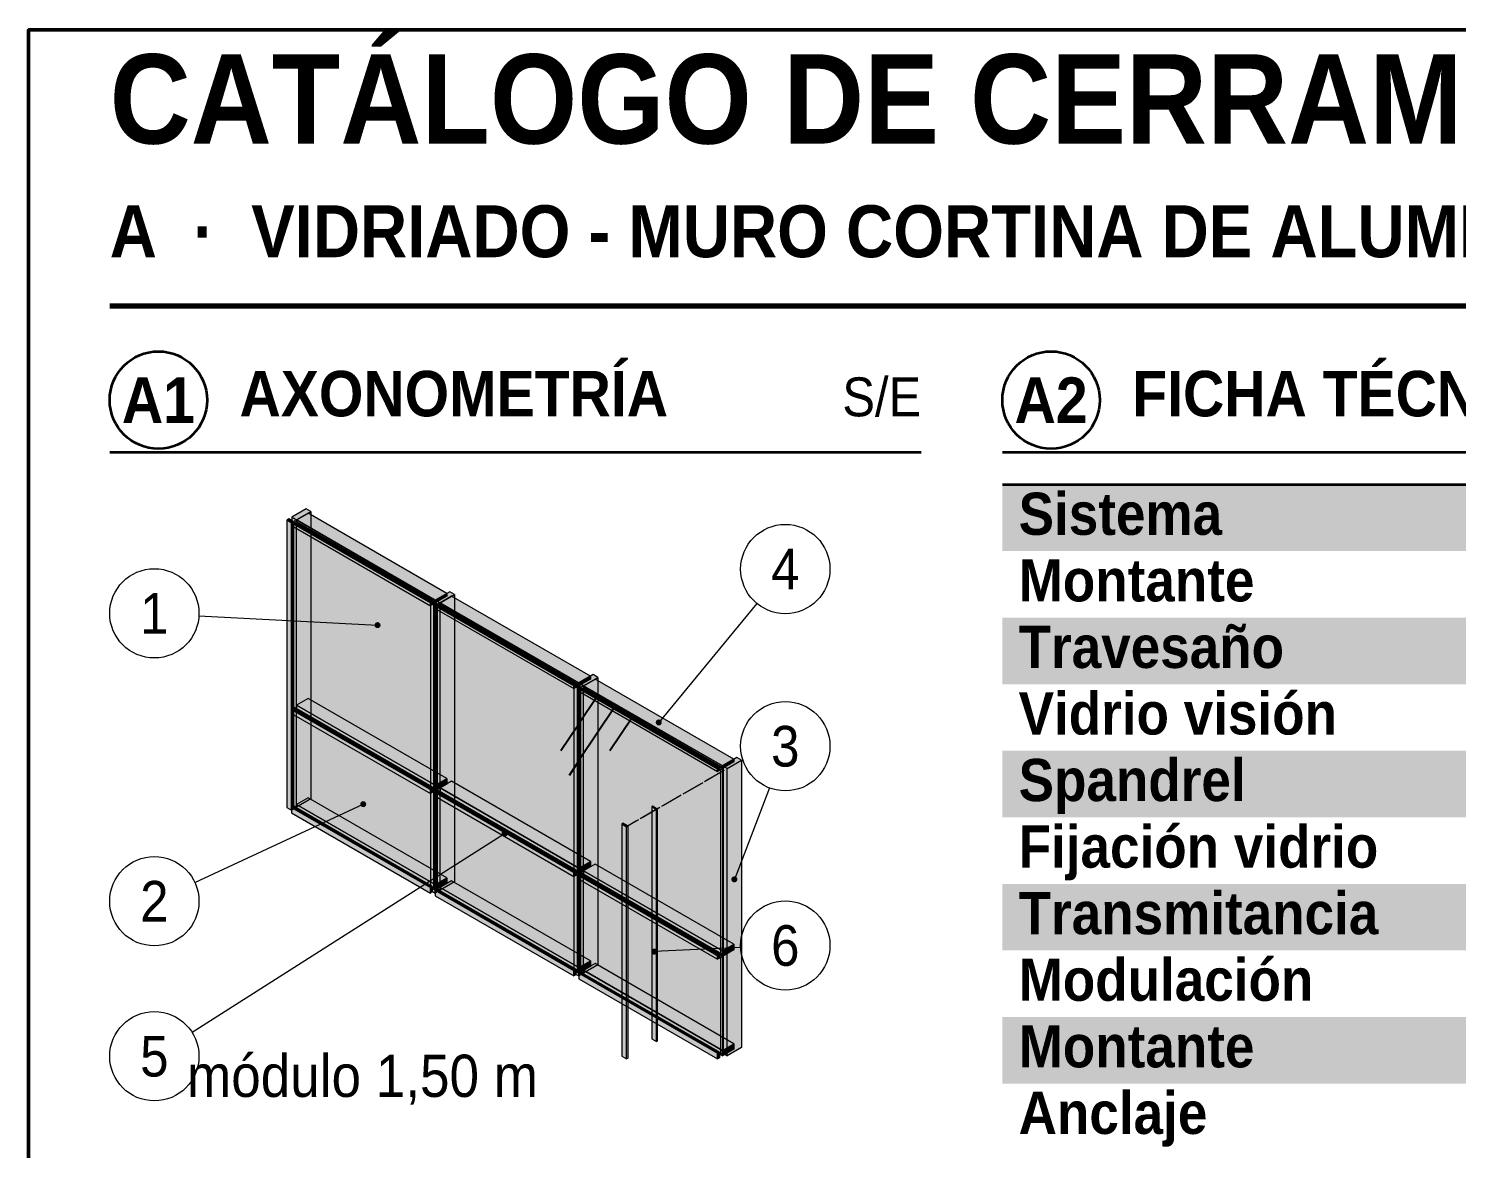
# Model space of a CAD drawing. Header units: millimetres. Extents: x 10 to 200, y 10 to 287.
# Drawn here: x 10 to 98, y 218.1 to 287.1 of the extents above; entities that cross this region are included whole.
import ezdxf
from ezdxf.enums import TextEntityAlignment as Align

# ---------------------------------------------------------------- set-up
doc = ezdxf.new("R2010")
doc.units = ezdxf.units.MM
doc.linetypes.add('DASHED', pattern=[1.524, 1.27, -0.254])
for name, color, linetype in [('0-MARCO', 7, 'Continuous'), ('1-ALUMINIO', 7, 'Continuous'), ('1-OCULTAR', 7, 'Continuous'), ('1-VIDRIO', 7, 'Continuous'), ('1-VISTA', 8, 'Continuous'), ('3-REFERENCIAS', 7, 'Continuous'), ('3-TABLAS', 7, 'Continuous'), ('3-TEXTOS', 7, 'Continuous'), ('3-TITULOS', 7, 'Continuous')]:
    doc.layers.add(name, color=color, linetype=linetype)
doc.styles.add('ARIAL', font='arial.ttf')
doc.styles.add('ARIAL-NEGRITA', font='arialbd.ttf')
pattern_1 = [(236.31, (23.1036, 47.029), (-25.19683, -50.3936), [9.0848, -81.7635]), (236.31, (23.6075, 45.517), (-25.19683, -50.3936), [5.451, -85.3974]), (236.31, (20.584, 45.517), (-25.19683, -50.3936), [5.451, -85.3974])]

msp = doc.modelspace()

# ---------------------------------------------------------------- hatches: boundary and pattern name
at = {"layer": '1-OCULTAR', "true_color": 0xcdd0d4}
h = msp.add_hatch(color=254, dxfattribs=at)
h.dxf.hatch_style = 1
h.paths.add_polyline_path([(26.22, 256.989), (26.515, 256.819), (27.399, 257.33), (27.104, 257.5)])
h = msp.add_hatch(color=254, dxfattribs=at)
h.dxf.hatch_style = 1
h.paths.add_polyline_path([(26.22, 239.291), (26.515, 239.121), (26.515, 256.819), (26.22, 256.989)])
h = msp.add_hatch(color=254, dxfattribs=at)
h.dxf.hatch_style = 1
h.paths.add_polyline_path([(26.515, 239.121), (26.515, 256.819), (27.399, 257.33), (27.399, 239.632)])
h = msp.add_hatch(color=254, dxfattribs=at)
h.dxf.hatch_style = 1
h.paths.add_polyline_path([(26.515, 256.819), (35.062, 251.884), (35.77, 252.293), (27.222, 257.228)])
at = {"layer": '1-OCULTAR', "true_color": 0xecedef}
h = msp.add_hatch(color=7, dxfattribs=at)
h.dxf.hatch_style = 1
h.paths.add_polyline_path([(25.915, 256.813), (26.209, 256.643), (26.327, 256.711), (26.033, 256.881)])
h = msp.add_hatch(color=7, dxfattribs=at)
h.dxf.hatch_style = 1
h.paths.add_polyline_path([(25.915, 239.115), (26.209, 238.945), (26.209, 256.643), (25.915, 256.813)])
h = msp.add_hatch(color=7, dxfattribs=at)
h.dxf.hatch_style = 1
h.paths.add_polyline_path([(26.209, 256.643), (34.757, 251.708), (34.875, 251.776), (26.327, 256.711)])
h = msp.add_hatch(color=7, dxfattribs=at)
h.dxf.hatch_style = 1
h.paths.add_polyline_path([(26.209, 238.945), (26.209, 256.643), (26.327, 256.711), (26.327, 239.013)])
h = msp.add_hatch(color=7, dxfattribs=at)
h.dxf.hatch_style = 1
h.paths.add_polyline_path([(26.209, 256.473), (34.757, 251.538), (34.757, 251.708), (26.209, 256.643)])
at = {"layer": '1-OCULTAR', "true_color": 0xdeeaf0}
h = msp.add_hatch(color=254, dxfattribs=at)
h.dxf.hatch_style = 1
h.paths.add_polyline_path([(26.268, 256.684), (34.969, 251.66), (35.115, 251.745), (26.414, 256.768)])
h = msp.add_hatch(color=254, dxfattribs=at)
h.dxf.hatch_style = 1
h.paths.add_polyline_path([(26.268, 245.276), (34.969, 240.252), (34.969, 251.66), (26.268, 256.684)])
at = {"layer": '1-OCULTAR', "true_color": 0xcdd0d4}
h = msp.add_hatch(color=254, dxfattribs=at)
h.dxf.hatch_style = 1
h.paths.add_polyline_path([(26.515, 256.649), (35.062, 251.714), (35.062, 251.884), (26.515, 256.819)])
at = {"layer": '1-OCULTAR', "true_color": 0xecedef}
h = msp.add_hatch(color=7, dxfattribs=at)
h.dxf.hatch_style = 1
h.paths.add_polyline_path([(34.757, 251.538), (34.757, 251.708), (34.875, 251.776), (34.875, 251.606)])
h = msp.add_hatch(color=7, dxfattribs=at)
h.dxf.hatch_style = 1
h.paths.add_polyline_path([(34.757, 251.708), (35.052, 251.538), (35.17, 251.606), (34.875, 251.776)])
h = msp.add_hatch(color=7, dxfattribs=at)
h.dxf.hatch_style = 1
h.paths.add_polyline_path([(34.757, 234.01), (35.052, 233.84), (35.052, 251.538), (34.757, 251.708)])
at = {"layer": '1-OCULTAR', "true_color": 0xdeeaf0}
h = msp.add_hatch(color=254, dxfattribs=at)
h.dxf.hatch_style = 1
h.paths.add_polyline_path([(34.969, 240.252), (34.969, 251.66), (35.115, 251.745), (35.115, 240.336)])
at = {"layer": '1-OCULTAR', "true_color": 0xecedef}
h = msp.add_hatch(color=7, dxfattribs=at)
h.dxf.hatch_style = 1
h.paths.add_polyline_path([(35.052, 251.538), (43.6, 246.603), (43.718, 246.671), (35.17, 251.606)])
h = msp.add_hatch(color=7, dxfattribs=at)
h.dxf.hatch_style = 1
h.paths.add_polyline_path([(35.052, 233.84), (35.052, 251.538), (35.17, 251.606), (35.17, 233.908)])
at = {"layer": '1-OCULTAR', "true_color": 0xcdd0d4}
h = msp.add_hatch(color=254, dxfattribs=at)
h.dxf.hatch_style = 1
h.paths.add_polyline_path([(35.062, 251.884), (35.357, 251.714), (36.241, 252.225), (35.946, 252.395)])
h = msp.add_hatch(color=254, dxfattribs=at)
h.dxf.hatch_style = 1
h.paths.add_polyline_path([(35.062, 251.714), (35.062, 251.884), (35.77, 252.293), (35.77, 252.123)])
h = msp.add_hatch(color=254, dxfattribs=at)
h.dxf.hatch_style = 1
h.paths.add_polyline_path([(35.062, 234.186), (35.357, 234.016), (35.357, 251.714), (35.062, 251.884)])
at = {"layer": '1-OCULTAR', "true_color": 0xdeeaf0}
h = msp.add_hatch(color=254, dxfattribs=at)
h.dxf.hatch_style = 1
h.paths.add_polyline_path([(35.111, 251.579), (43.812, 246.555), (43.958, 246.64), (35.257, 251.663)])
at = {"layer": '1-OCULTAR', "true_color": 0xcdd0d4}
h = msp.add_hatch(color=254, dxfattribs=at)
h.dxf.hatch_style = 1
h.paths.add_polyline_path([(35.357, 234.016), (35.357, 251.714), (36.241, 252.225), (36.241, 234.527)])
h = msp.add_hatch(color=254, dxfattribs=at)
h.dxf.hatch_style = 1
h.paths.add_polyline_path([(35.357, 251.714), (43.905, 246.779), (44.612, 247.187), (36.064, 252.123)])
h = msp.add_hatch(color=254, dxfattribs=at)
h.dxf.hatch_style = 1
h.paths.add_polyline_path([(35.357, 251.544), (43.905, 246.609), (43.905, 246.779), (35.357, 251.714)])
at = {"layer": '1-OCULTAR', "true_color": 0xecedef}
h = msp.add_hatch(color=7, dxfattribs=at)
h.dxf.hatch_style = 1
h.paths.add_polyline_path([(35.052, 251.368), (43.6, 246.433), (43.6, 246.603), (35.052, 251.538)])
at = {"layer": '1-OCULTAR', "true_color": 0xdeeaf0}
h = msp.add_hatch(color=254, dxfattribs=at)
h.dxf.hatch_style = 1
h.paths.add_polyline_path([(35.111, 240.17), (43.812, 235.147), (43.812, 246.555), (35.111, 251.579)])
at = {"layer": '1-OCULTAR', "true_color": 0xcdd0d4}
h = msp.add_hatch(color=254, dxfattribs=at)
h.dxf.hatch_style = 1
h.paths.add_polyline_path([(43.905, 246.779), (44.199, 246.609), (45.084, 247.119), (44.789, 247.29)])
at = {"layer": '1-OCULTAR', "true_color": 0xecedef}
h = msp.add_hatch(color=7, dxfattribs=at)
h.dxf.hatch_style = 1
h.paths.add_polyline_path([(43.6, 246.433), (43.6, 246.603), (43.718, 246.671), (43.718, 246.501)])
h = msp.add_hatch(color=7, dxfattribs=at)
h.dxf.hatch_style = 1
h.paths.add_polyline_path([(43.6, 246.603), (43.894, 246.433), (44.012, 246.501), (43.718, 246.671)])
h = msp.add_hatch(color=7, dxfattribs=at)
h.dxf.hatch_style = 1
h.paths.add_polyline_path([(43.6, 228.905), (43.894, 228.735), (43.894, 246.433), (43.6, 246.603)])
at = {"layer": '1-OCULTAR', "true_color": 0xdeeaf0}
h = msp.add_hatch(color=254, dxfattribs=at)
h.dxf.hatch_style = 1
h.paths.add_polyline_path([(43.812, 235.147), (43.812, 246.555), (43.958, 246.64), (43.958, 235.231)])
at = {"layer": '1-OCULTAR', "true_color": 0xecedef}
h = msp.add_hatch(color=7, dxfattribs=at)
h.dxf.hatch_style = 1
h.paths.add_polyline_path([(43.894, 246.433), (52.442, 241.498), (52.56, 241.566), (44.012, 246.501)])
h = msp.add_hatch(color=7, dxfattribs=at)
h.dxf.hatch_style = 1
h.paths.add_polyline_path([(43.894, 228.735), (43.894, 246.433), (44.012, 246.501), (44.012, 228.803)])
h = msp.add_hatch(color=7, dxfattribs=at)
h.dxf.hatch_style = 1
h.paths.add_polyline_path([(43.894, 246.263), (52.442, 241.327), (52.442, 241.498), (43.894, 246.433)])
at = {"layer": '1-OCULTAR', "true_color": 0xcdd0d4}
h = msp.add_hatch(color=254, dxfattribs=at)
h.dxf.hatch_style = 1
h.paths.add_polyline_path([(43.905, 246.609), (43.905, 246.779), (44.612, 247.187), (44.612, 247.017)])
h = msp.add_hatch(color=254, dxfattribs=at)
h.dxf.hatch_style = 1
h.paths.add_polyline_path([(43.905, 229.081), (44.199, 228.911), (44.199, 246.609), (43.905, 246.779)])
at = {"layer": '1-OCULTAR', "true_color": 0xdeeaf0}
h = msp.add_hatch(color=254, dxfattribs=at)
h.dxf.hatch_style = 1
h.paths.add_polyline_path([(43.953, 246.474), (52.654, 241.45), (52.8, 241.534), (44.099, 246.558)])
h = msp.add_hatch(color=254, dxfattribs=at)
h.dxf.hatch_style = 1
h.paths.add_polyline_path([(43.953, 235.065), (52.654, 230.042), (52.654, 241.45), (43.953, 246.474)])
at = {"layer": '1-OCULTAR', "true_color": 0xcdd0d4}
h = msp.add_hatch(color=254, dxfattribs=at)
h.dxf.hatch_style = 1
h.paths.add_polyline_path([(44.199, 228.911), (44.199, 246.609), (45.084, 247.119), (45.084, 229.421)])
h = msp.add_hatch(color=254, dxfattribs=at)
h.dxf.hatch_style = 1
h.paths.add_polyline_path([(44.199, 246.609), (52.747, 241.674), (53.455, 242.082), (44.907, 247.017)])
h = msp.add_hatch(color=254, dxfattribs=at)
h.dxf.hatch_style = 1
h.paths.add_polyline_path([(44.199, 246.439), (52.747, 241.504), (52.747, 241.674), (44.199, 246.609)])
h = msp.add_hatch(color=254, dxfattribs=at)
h.dxf.hatch_style = 1
h.paths.add_polyline_path([(26.515, 245.418), (35.062, 240.483), (35.77, 240.891), (27.222, 245.826)])
at = {"layer": '1-OCULTAR', "true_color": 0xecedef}
h = msp.add_hatch(color=7, dxfattribs=at)
h.dxf.hatch_style = 1
h.paths.add_polyline_path([(26.209, 245.241), (34.757, 240.306), (34.875, 240.375), (26.327, 245.31)])
h = msp.add_hatch(color=7, dxfattribs=at)
h.dxf.hatch_style = 1
h.paths.add_polyline_path([(26.209, 244.901), (34.757, 239.966), (34.757, 240.306), (26.209, 245.241)])
at = {"layer": '1-OCULTAR', "true_color": 0x969696}
h = msp.add_hatch(color=252, dxfattribs=at)
h.dxf.hatch_style = 1
h.paths.add_polyline_path([(26.268, 245.112), (34.969, 240.089), (35.115, 240.173), (26.414, 245.196)])
h = msp.add_hatch(color=252, dxfattribs=at)
h.dxf.hatch_style = 1
h.paths.add_polyline_path([(26.268, 239.149), (34.969, 234.126), (34.969, 240.089), (26.268, 245.112)])
at = {"layer": '1-OCULTAR', "true_color": 0xcdd0d4}
h = msp.add_hatch(color=254, dxfattribs=at)
h.dxf.hatch_style = 1
h.paths.add_polyline_path([(26.515, 245.077), (35.062, 240.142), (35.062, 240.483), (26.515, 245.418)])
h = msp.add_hatch(color=254, dxfattribs=at)
h.dxf.hatch_style = 1
h.paths.add_polyline_path([(52.747, 241.674), (53.042, 241.504), (53.926, 242.014), (53.631, 242.184)])
h = msp.add_hatch(color=254, dxfattribs=at)
h.dxf.hatch_style = 1
h.paths.add_polyline_path([(52.747, 241.504), (52.747, 241.674), (53.455, 242.082), (53.455, 241.912)])
h = msp.add_hatch(color=254, dxfattribs=at)
h.dxf.hatch_style = 1
h.paths.add_polyline_path([(53.042, 223.806), (53.042, 241.504), (53.926, 242.014), (53.926, 224.316)])
at = {"layer": '1-OCULTAR', "true_color": 0xecedef}
h = msp.add_hatch(color=7, dxfattribs=at)
h.dxf.hatch_style = 1
h.paths.add_polyline_path([(52.442, 241.327), (52.442, 241.498), (52.56, 241.566), (52.56, 241.396)])
at = {"layer": '1-OCULTAR', "true_color": 0xdeeaf0}
h = msp.add_hatch(color=254, dxfattribs=at)
h.dxf.hatch_style = 1
h.paths.add_polyline_path([(52.654, 230.042), (52.654, 241.45), (52.8, 241.534), (52.8, 230.126)])
at = {"layer": '1-OCULTAR', "true_color": 0xcdd0d4}
h = msp.add_hatch(color=254, dxfattribs=at)
h.dxf.hatch_style = 1
h.paths.add_polyline_path([(52.747, 223.976), (53.042, 223.806), (53.042, 241.504), (52.747, 241.674)])
at = {"layer": '1-OCULTAR', "true_color": 0xecedef}
h = msp.add_hatch(color=7, dxfattribs=at)
h.dxf.hatch_style = 1
h.paths.add_polyline_path([(34.757, 239.966), (34.757, 240.306), (34.875, 240.375), (34.875, 240.034)])
at = {"layer": '1-OCULTAR', "true_color": 0x969696}
h = msp.add_hatch(color=252, dxfattribs=at)
h.dxf.hatch_style = 1
h.paths.add_polyline_path([(34.969, 234.126), (34.969, 240.089), (35.115, 240.173), (35.115, 234.21)])
at = {"layer": '1-OCULTAR', "true_color": 0xecedef}
h = msp.add_hatch(color=7, dxfattribs=at)
h.dxf.hatch_style = 1
h.paths.add_polyline_path([(35.052, 240.136), (43.6, 235.201), (43.718, 235.269), (35.17, 240.204)])
at = {"layer": '1-OCULTAR', "true_color": 0xcdd0d4}
h = msp.add_hatch(color=254, dxfattribs=at)
h.dxf.hatch_style = 1
h.paths.add_polyline_path([(35.062, 240.142), (35.062, 240.483), (35.77, 240.891), (35.77, 240.551)])
h = msp.add_hatch(color=254, dxfattribs=at)
h.dxf.hatch_style = 1
h.paths.add_polyline_path([(35.357, 240.312), (43.905, 235.377), (44.612, 235.786), (36.064, 240.721)])
h = msp.add_hatch(color=254, dxfattribs=at)
h.dxf.hatch_style = 1
h.paths.add_polyline_path([(35.357, 239.972), (43.905, 235.037), (43.905, 235.377), (35.357, 240.312)])
h = msp.add_hatch(color=254, dxfattribs=at)
h.dxf.hatch_style = 1
h.paths.add_polyline_path([(26.515, 239.291), (35.062, 234.356), (35.77, 234.765), (27.222, 239.7)])
h = msp.add_hatch(color=254, dxfattribs=at)
h.dxf.hatch_style = 1
h.paths.add_polyline_path([(26.515, 238.951), (35.062, 234.016), (35.062, 234.356), (26.515, 239.291)])
at = {"layer": '1-OCULTAR', "true_color": 0xecedef}
h = msp.add_hatch(color=7, dxfattribs=at)
h.dxf.hatch_style = 1
h.paths.add_polyline_path([(35.052, 239.796), (43.6, 234.861), (43.6, 235.201), (35.052, 240.136)])
at = {"layer": '1-OCULTAR', "true_color": 0x969696}
h = msp.add_hatch(color=252, dxfattribs=at)
h.dxf.hatch_style = 1
h.paths.add_polyline_path([(35.111, 240.007), (43.812, 234.983), (43.958, 235.068), (35.257, 240.091)])
h = msp.add_hatch(color=252, dxfattribs=at)
h.dxf.hatch_style = 1
h.paths.add_polyline_path([(35.111, 234.044), (43.812, 229.021), (43.812, 234.983), (35.111, 240.007)])
at = {"layer": '1-OCULTAR', "true_color": 0xecedef}
h = msp.add_hatch(color=7, dxfattribs=at)
h.dxf.hatch_style = 1
h.paths.add_polyline_path([(26.209, 239.115), (34.757, 234.18), (34.875, 234.248), (26.327, 239.183)])
h = msp.add_hatch(color=7, dxfattribs=at)
h.dxf.hatch_style = 1
h.paths.add_polyline_path([(26.209, 238.775), (34.757, 233.84), (34.757, 234.18), (26.209, 239.115)])
at = {"layer": '1-OCULTAR', "true_color": 0xcdd0d4}
h = msp.add_hatch(color=254, dxfattribs=at)
h.dxf.hatch_style = 1
h.paths.add_polyline_path([(48.398, 239.163), (48.693, 238.993), (48.728, 239.013), (48.434, 239.183)])
h = msp.add_hatch(color=254, dxfattribs=at)
h.dxf.hatch_style = 1
h.paths.add_polyline_path([(48.398, 224.868), (48.693, 224.698), (48.693, 238.993), (48.398, 239.163)])
h = msp.add_hatch(color=254, dxfattribs=at)
h.dxf.hatch_style = 1
h.paths.add_polyline_path([(48.693, 224.698), (48.693, 238.993), (48.728, 239.013), (48.728, 224.719)])
at = {"layer": '1-OCULTAR', "true_color": 0xecedef}
h = msp.add_hatch(color=7, dxfattribs=at)
h.dxf.hatch_style = 1
h.paths.add_polyline_path([(46.547, 238.094), (46.842, 237.924), (46.924, 237.972), (46.63, 238.142)])
h = msp.add_hatch(color=7, dxfattribs=at)
h.dxf.hatch_style = 1
h.paths.add_polyline_path([(46.547, 223.8), (46.842, 223.629), (46.842, 237.924), (46.547, 238.094)])
h = msp.add_hatch(color=7, dxfattribs=at)
h.dxf.hatch_style = 1
h.paths.add_polyline_path([(46.842, 223.629), (46.842, 237.924), (46.924, 237.972), (46.924, 223.677)])
at = {"layer": '1-OCULTAR', "true_color": 0xcdd0d4}
h = msp.add_hatch(color=254, dxfattribs=at)
h.dxf.hatch_style = 1
h.paths.add_polyline_path([(43.905, 235.037), (43.905, 235.377), (44.612, 235.786), (44.612, 235.445)])
at = {"layer": '1-OCULTAR', "true_color": 0xecedef}
h = msp.add_hatch(color=7, dxfattribs=at)
h.dxf.hatch_style = 1
h.paths.add_polyline_path([(43.6, 234.861), (43.6, 235.201), (43.718, 235.269), (43.718, 234.929)])
at = {"layer": '1-OCULTAR', "true_color": 0x969696}
h = msp.add_hatch(color=252, dxfattribs=at)
h.dxf.hatch_style = 1
h.paths.add_polyline_path([(43.812, 229.021), (43.812, 234.983), (43.958, 235.068), (43.958, 229.105)])
at = {"layer": '1-OCULTAR', "true_color": 0xecedef}
h = msp.add_hatch(color=7, dxfattribs=at)
h.dxf.hatch_style = 1
h.paths.add_polyline_path([(43.894, 235.031), (52.442, 230.096), (52.56, 230.164), (44.012, 235.099)])
h = msp.add_hatch(color=7, dxfattribs=at)
h.dxf.hatch_style = 1
h.paths.add_polyline_path([(43.894, 234.691), (52.442, 229.756), (52.442, 230.096), (43.894, 235.031)])
at = {"layer": '1-OCULTAR', "true_color": 0x969696}
h = msp.add_hatch(color=252, dxfattribs=at)
h.dxf.hatch_style = 1
h.paths.add_polyline_path([(43.953, 234.902), (52.654, 229.878), (52.8, 229.962), (44.099, 234.986)])
h = msp.add_hatch(color=252, dxfattribs=at)
h.dxf.hatch_style = 1
h.paths.add_polyline_path([(43.953, 228.939), (52.654, 223.915), (52.654, 229.878), (43.953, 234.902)])
at = {"layer": '1-OCULTAR', "true_color": 0xcdd0d4}
h = msp.add_hatch(color=254, dxfattribs=at)
h.dxf.hatch_style = 1
h.paths.add_polyline_path([(44.199, 235.207), (52.747, 230.272), (53.455, 230.681), (44.907, 235.616)])
h = msp.add_hatch(color=254, dxfattribs=at)
h.dxf.hatch_style = 1
h.paths.add_polyline_path([(44.199, 234.867), (52.747, 229.932), (52.747, 230.272), (44.199, 235.207)])
at = {"layer": '1-OCULTAR', "true_color": 0xecedef}
h = msp.add_hatch(color=7, dxfattribs=at)
h.dxf.hatch_style = 1
h.paths.add_polyline_path([(34.757, 233.84), (34.757, 234.18), (34.875, 234.248), (34.875, 233.908)])
h = msp.add_hatch(color=7, dxfattribs=at)
h.dxf.hatch_style = 1
h.paths.add_polyline_path([(35.052, 234.01), (43.6, 229.075), (43.718, 229.143), (35.17, 234.078)])
at = {"layer": '1-OCULTAR', "true_color": 0xcdd0d4}
h = msp.add_hatch(color=254, dxfattribs=at)
h.dxf.hatch_style = 1
h.paths.add_polyline_path([(35.062, 234.016), (35.062, 234.356), (35.77, 234.765), (35.77, 234.424)])
h = msp.add_hatch(color=254, dxfattribs=at)
h.dxf.hatch_style = 1
h.paths.add_polyline_path([(35.357, 234.186), (43.905, 229.251), (44.612, 229.66), (36.064, 234.595)])
h = msp.add_hatch(color=254, dxfattribs=at)
h.dxf.hatch_style = 1
h.paths.add_polyline_path([(35.357, 233.846), (43.905, 228.911), (43.905, 229.251), (35.357, 234.186)])
at = {"layer": '1-OCULTAR', "true_color": 0xecedef}
h = msp.add_hatch(color=7, dxfattribs=at)
h.dxf.hatch_style = 1
h.paths.add_polyline_path([(35.052, 233.67), (43.6, 228.735), (43.6, 229.075), (35.052, 234.01)])
at = {"layer": '1-OCULTAR', "true_color": 0xcdd0d4}
h = msp.add_hatch(color=254, dxfattribs=at)
h.dxf.hatch_style = 1
h.paths.add_polyline_path([(52.747, 229.932), (52.747, 230.272), (53.455, 230.681), (53.455, 230.34)])
h = msp.add_hatch(color=254, dxfattribs=at)
h.dxf.hatch_style = 1
h.paths.add_polyline_path([(43.905, 228.911), (43.905, 229.251), (44.612, 229.66), (44.612, 229.319)])
at = {"layer": '1-OCULTAR', "true_color": 0xecedef}
h = msp.add_hatch(color=7, dxfattribs=at)
h.dxf.hatch_style = 1
h.paths.add_polyline_path([(52.442, 229.756), (52.442, 230.096), (52.56, 230.164), (52.56, 229.824)])
at = {"layer": '1-OCULTAR', "true_color": 0x969696}
h = msp.add_hatch(color=252, dxfattribs=at)
h.dxf.hatch_style = 1
h.paths.add_polyline_path([(52.654, 223.915), (52.654, 229.878), (52.8, 229.962), (52.8, 224)])
at = {"layer": '1-OCULTAR', "true_color": 0xecedef}
h = msp.add_hatch(color=7, dxfattribs=at)
h.dxf.hatch_style = 1
h.paths.add_polyline_path([(43.6, 228.735), (43.6, 229.075), (43.718, 229.143), (43.718, 228.803)])
h = msp.add_hatch(color=7, dxfattribs=at)
h.dxf.hatch_style = 1
h.paths.add_polyline_path([(43.894, 228.905), (52.442, 223.97), (52.56, 224.038), (44.012, 228.973)])
h = msp.add_hatch(color=7, dxfattribs=at)
h.dxf.hatch_style = 1
h.paths.add_polyline_path([(43.894, 228.564), (52.442, 223.629), (52.442, 223.97), (43.894, 228.905)])
at = {"layer": '1-OCULTAR', "true_color": 0xcdd0d4}
h = msp.add_hatch(color=254, dxfattribs=at)
h.dxf.hatch_style = 1
h.paths.add_polyline_path([(44.199, 229.081), (52.747, 224.146), (53.455, 224.554), (44.907, 229.489)])
h = msp.add_hatch(color=254, dxfattribs=at)
h.dxf.hatch_style = 1
h.paths.add_polyline_path([(44.199, 228.741), (52.747, 223.806), (52.747, 224.146), (44.199, 229.081)])
h = msp.add_hatch(color=254, dxfattribs=at)
h.dxf.hatch_style = 1
h.paths.add_polyline_path([(52.747, 223.806), (52.747, 224.146), (53.455, 224.554), (53.455, 224.214)])
at = {"layer": '1-OCULTAR', "true_color": 0xecedef}
h = msp.add_hatch(color=7, dxfattribs=at)
h.dxf.hatch_style = 1
h.paths.add_polyline_path([(52.442, 223.629), (52.442, 223.97), (52.56, 224.038), (52.56, 223.697)])
at = {"layer": '1-VIDRIO'}
h = msp.add_hatch(dxfattribs=at)
h.set_pattern_fill('GLASS', color=8, scale=1.24)
h.set_pattern_definition(pattern_1)
h.paths.add_polyline_path([(26.268, 245.276), (34.969, 240.252), (34.969, 251.66), (26.268, 256.684)])
h = msp.add_hatch(dxfattribs=at)
h.set_pattern_fill('GLASS', color=8, scale=1.24)
h.set_pattern_definition(pattern_1)
h.paths.add_polyline_path([(35.111, 240.17), (43.812, 235.147), (43.812, 246.555), (35.111, 251.579)])
h = msp.add_hatch(dxfattribs=at)
h.set_pattern_fill('GLASS', color=8, scale=1.24)
h.set_pattern_definition(pattern_1)
h.paths.add_polyline_path([(43.953, 235.065), (52.654, 230.042), (52.654, 241.45), (43.953, 246.474)])
at = {"layer": '3-REFERENCIAS'}
h = msp.add_hatch(color=256, dxfattribs=at)
h.dxf.hatch_style = 1
edge = h.paths.add_edge_path()
edge.add_arc((31.503, 250.34), 0.186, 0, 360)
h = msp.add_hatch(color=256, dxfattribs=at)
h.dxf.hatch_style = 1
edge = h.paths.add_edge_path()
edge.add_arc((48.827, 244.346), 0.186, 0, 360)
h = msp.add_hatch(color=256, dxfattribs=at)
h.dxf.hatch_style = 1
edge = h.paths.add_edge_path()
edge.add_arc((30.619, 239.313), 0.186, 0, 360)
h = msp.add_hatch(color=256, dxfattribs=at)
h.dxf.hatch_style = 1
edge = h.paths.add_edge_path()
edge.add_arc((39.326, 237.499), 0.186, 0, 360)
h = msp.add_hatch(color=256, dxfattribs=at)
h.dxf.hatch_style = 1
edge = h.paths.add_edge_path()
edge.add_arc((53.484, 234.68), 0.186, 0, 360)
h = msp.add_hatch(color=256, dxfattribs=at)
h.dxf.hatch_style = 1
edge = h.paths.add_edge_path()
edge.add_arc((48.546, 230.229), 0.186, 0, 360)
at = {"layer": '3-TABLAS', "true_color": 0xeeeeee}
h = msp.add_hatch(color=7, dxfattribs=at)
h.dxf.hatch_style = 1
h.paths.add_polyline_path([(70, 254.9), (195, 254.9), (195, 259), (70, 259)])
h = msp.add_hatch(color=7, dxfattribs=at)
h.dxf.hatch_style = 1
h.paths.add_polyline_path([(70, 246.7), (195, 246.7), (195, 250.8), (70, 250.8)])
h = msp.add_hatch(color=7, dxfattribs=at)
h.dxf.hatch_style = 1
h.paths.add_polyline_path([(70, 238.5), (195, 238.5), (195, 242.6), (70, 242.6)])
h = msp.add_hatch(color=7, dxfattribs=at)
h.dxf.hatch_style = 1
h.paths.add_polyline_path([(70, 230.3), (195, 230.3), (195, 234.4), (70, 234.4)])
h = msp.add_hatch(color=7, dxfattribs=at)
h.dxf.hatch_style = 1
h.paths.add_polyline_path([(70, 222.1), (195, 222.1), (195, 226.2), (70, 226.2)])

# ---------------------------------------------------------------- linework, layer by layer
at = {"layer": '0-MARCO', "lineweight": 50}
msp.add_lwpolyline([(10, 10), (200, 10), (200, 287), (10, 287)], close=True, dxfattribs=at)
at = {"layer": '1-ALUMINIO', "lineweight": 13}
for points in [[(26.22, 256.989), (26.515, 256.819), (27.399, 257.33), (27.104, 257.5)], [(26.22, 239.291), (26.515, 239.121), (26.515, 256.819), (26.22, 256.989)], [(26.515, 239.121), (26.515, 256.819), (27.399, 257.33), (27.399, 239.632)], [(26.515, 256.819), (35.062, 251.884), (35.77, 252.293), (27.222, 257.228)], [(25.915, 256.813), (26.209, 256.643), (26.327, 256.711), (26.033, 256.881)], [(25.915, 239.115), (26.209, 238.945), (26.209, 256.643), (25.915, 256.813)], [(26.209, 256.643), (34.757, 251.708), (34.875, 251.776), (26.327, 256.711)], [(26.209, 238.945), (26.209, 256.643), (26.327, 256.711), (26.327, 239.013)], [(26.209, 256.473), (34.757, 251.538), (34.757, 251.708), (26.209, 256.643)], [(26.515, 256.649), (35.062, 251.714), (35.062, 251.884), (26.515, 256.819)], [(34.757, 251.538), (34.757, 251.708), (34.875, 251.776), (34.875, 251.606)], [(34.757, 251.708), (35.052, 251.538), (35.17, 251.606), (34.875, 251.776)], [(34.757, 234.01), (35.052, 233.84), (35.052, 251.538), (34.757, 251.708)], [(35.052, 251.538), (43.6, 246.603), (43.718, 246.671), (35.17, 251.606)], [(35.052, 233.84), (35.052, 251.538), (35.17, 251.606), (35.17, 233.908)], [(35.062, 251.884), (35.357, 251.714), (36.241, 252.225), (35.946, 252.395)], [(35.062, 251.714), (35.062, 251.884), (35.77, 252.293), (35.77, 252.123)], [(35.062, 234.186), (35.357, 234.016), (35.357, 251.714), (35.062, 251.884)], [(35.357, 234.016), (35.357, 251.714), (36.241, 252.225), (36.241, 234.527)], [(35.357, 251.714), (43.905, 246.779), (44.612, 247.187), (36.064, 252.123)], [(35.357, 251.544), (43.905, 246.609), (43.905, 246.779), (35.357, 251.714)], [(35.052, 251.368), (43.6, 246.433), (43.6, 246.603), (35.052, 251.538)], [(43.905, 246.779), (44.199, 246.609), (45.084, 247.119), (44.789, 247.29)], [(43.6, 246.433), (43.6, 246.603), (43.718, 246.671), (43.718, 246.501)], [(43.6, 246.603), (43.894, 246.433), (44.012, 246.501), (43.718, 246.671)], [(43.6, 228.905), (43.894, 228.735), (43.894, 246.433), (43.6, 246.603)], [(43.894, 246.433), (52.442, 241.498), (52.56, 241.566), (44.012, 246.501)], [(43.894, 228.735), (43.894, 246.433), (44.012, 246.501), (44.012, 228.803)], [(43.894, 246.263), (52.442, 241.327), (52.442, 241.498), (43.894, 246.433)], [(43.905, 246.609), (43.905, 246.779), (44.612, 247.187), (44.612, 247.017)], [(43.905, 229.081), (44.199, 228.911), (44.199, 246.609), (43.905, 246.779)], [(44.199, 228.911), (44.199, 246.609), (45.084, 247.119), (45.084, 229.421)], [(44.199, 246.609), (52.747, 241.674), (53.455, 242.082), (44.907, 247.017)], [(44.199, 246.439), (52.747, 241.504), (52.747, 241.674), (44.199, 246.609)], [(26.515, 245.418), (35.062, 240.483), (35.77, 240.891), (27.222, 245.826)], [(26.209, 245.241), (34.757, 240.306), (34.875, 240.375), (26.327, 245.31)], [(26.209, 244.901), (34.757, 239.966), (34.757, 240.306), (26.209, 245.241)], [(26.515, 245.077), (35.062, 240.142), (35.062, 240.483), (26.515, 245.418)], [(52.747, 241.674), (53.042, 241.504), (53.926, 242.014), (53.631, 242.184)], [(52.747, 241.504), (52.747, 241.674), (53.455, 242.082), (53.455, 241.912)], [(53.042, 223.806), (53.042, 241.504), (53.926, 242.014), (53.926, 224.316)], [(52.442, 241.327), (52.442, 241.498), (52.56, 241.566), (52.56, 241.396)], [(52.747, 223.976), (53.042, 223.806), (53.042, 241.504), (52.747, 241.674)], [(34.757, 239.966), (34.757, 240.306), (34.875, 240.375), (34.875, 240.034)], [(35.052, 240.136), (43.6, 235.201), (43.718, 235.269), (35.17, 240.204)], [(35.062, 240.142), (35.062, 240.483), (35.77, 240.891), (35.77, 240.551)], [(35.357, 240.312), (43.905, 235.377), (44.612, 235.786), (36.064, 240.721)], [(35.357, 239.972), (43.905, 235.037), (43.905, 235.377), (35.357, 240.312)], [(26.515, 239.291), (35.062, 234.356), (35.77, 234.765), (27.222, 239.7)], [(26.515, 238.951), (35.062, 234.016), (35.062, 234.356), (26.515, 239.291)], [(35.052, 239.796), (43.6, 234.861), (43.6, 235.201), (35.052, 240.136)], [(26.209, 239.115), (34.757, 234.18), (34.875, 234.248), (26.327, 239.183)], [(26.209, 238.775), (34.757, 233.84), (34.757, 234.18), (26.209, 239.115)], [(48.398, 239.163), (48.693, 238.993), (48.728, 239.013), (48.434, 239.183)], [(48.398, 224.868), (48.693, 224.698), (48.693, 238.993), (48.398, 239.163)], [(48.693, 224.698), (48.693, 238.993), (48.728, 239.013), (48.728, 224.719)], [(46.547, 238.094), (46.842, 237.924), (46.924, 237.972), (46.63, 238.142)], [(46.547, 223.8), (46.842, 223.629), (46.842, 237.924), (46.547, 238.094)], [(46.842, 223.629), (46.842, 237.924), (46.924, 237.972), (46.924, 223.677)], [(43.905, 235.037), (43.905, 235.377), (44.612, 235.786), (44.612, 235.445)], [(43.6, 234.861), (43.6, 235.201), (43.718, 235.269), (43.718, 234.929)], [(43.894, 235.031), (52.442, 230.096), (52.56, 230.164), (44.012, 235.099)], [(43.894, 234.691), (52.442, 229.756), (52.442, 230.096), (43.894, 235.031)], [(44.199, 235.207), (52.747, 230.272), (53.455, 230.681), (44.907, 235.616)], [(44.199, 234.867), (52.747, 229.932), (52.747, 230.272), (44.199, 235.207)], [(34.757, 233.84), (34.757, 234.18), (34.875, 234.248), (34.875, 233.908)], [(35.052, 234.01), (43.6, 229.075), (43.718, 229.143), (35.17, 234.078)], [(35.062, 234.016), (35.062, 234.356), (35.77, 234.765), (35.77, 234.424)], [(35.357, 234.186), (43.905, 229.251), (44.612, 229.66), (36.064, 234.595)], [(35.357, 233.846), (43.905, 228.911), (43.905, 229.251), (35.357, 234.186)], [(35.052, 233.67), (43.6, 228.735), (43.6, 229.075), (35.052, 234.01)], [(52.747, 229.932), (52.747, 230.272), (53.455, 230.681), (53.455, 230.34)], [(43.905, 228.911), (43.905, 229.251), (44.612, 229.66), (44.612, 229.319)], [(52.442, 229.756), (52.442, 230.096), (52.56, 230.164), (52.56, 229.824)], [(43.6, 228.735), (43.6, 229.075), (43.718, 229.143), (43.718, 228.803)], [(43.894, 228.905), (52.442, 223.97), (52.56, 224.038), (44.012, 228.973)], [(43.894, 228.564), (52.442, 223.629), (52.442, 223.97), (43.894, 228.905)], [(44.199, 229.081), (52.747, 224.146), (53.455, 224.554), (44.907, 229.489)], [(44.199, 228.741), (52.747, 223.806), (52.747, 224.146), (44.199, 229.081)], [(52.747, 223.806), (52.747, 224.146), (53.455, 224.554), (53.455, 224.214)], [(52.442, 223.629), (52.442, 223.97), (52.56, 224.038), (52.56, 223.697)]]:
    msp.add_lwpolyline(points, close=True, dxfattribs=at)
at = {"layer": '1-VIDRIO', "lineweight": 9}
for points in [[(26.268, 256.684), (34.969, 251.66), (35.115, 251.745), (26.414, 256.768)], [(26.268, 245.276), (34.969, 240.252), (34.969, 251.66), (26.268, 256.684)], [(34.969, 240.252), (34.969, 251.66), (35.115, 251.745), (35.115, 240.336)], [(35.111, 251.579), (43.812, 246.555), (43.958, 246.64), (35.257, 251.663)], [(35.111, 240.17), (43.812, 235.147), (43.812, 246.555), (35.111, 251.579)], [(43.812, 235.147), (43.812, 246.555), (43.958, 246.64), (43.958, 235.231)], [(43.953, 246.474), (52.654, 241.45), (52.8, 241.534), (44.099, 246.558)], [(43.953, 235.065), (52.654, 230.042), (52.654, 241.45), (43.953, 246.474)], [(26.268, 245.112), (34.969, 240.089), (35.115, 240.173), (26.414, 245.196)], [(26.268, 239.149), (34.969, 234.126), (34.969, 240.089), (26.268, 245.112)], [(52.654, 230.042), (52.654, 241.45), (52.8, 241.534), (52.8, 230.126)], [(34.969, 234.126), (34.969, 240.089), (35.115, 240.173), (35.115, 234.21)], [(35.111, 240.007), (43.812, 234.983), (43.958, 235.068), (35.257, 240.091)], [(35.111, 234.044), (43.812, 229.021), (43.812, 234.983), (35.111, 240.007)], [(43.812, 229.021), (43.812, 234.983), (43.958, 235.068), (43.958, 229.105)], [(43.953, 234.902), (52.654, 229.878), (52.8, 229.962), (44.099, 234.986)], [(43.953, 228.939), (52.654, 223.915), (52.654, 229.878), (43.953, 234.902)], [(52.654, 223.915), (52.654, 229.878), (52.8, 229.962), (52.8, 224)]]:
    msp.add_lwpolyline(points, close=True, dxfattribs=at)
at = {"layer": '1-VISTA', "linetype": 'DASHED', "lineweight": 9}
for points in [[(52.737, 241.327), (46.842, 237.924)], [(52.855, 241.396), (46.96, 237.992)]]:
    msp.add_lwpolyline(points, dxfattribs=at)
at = {"layer": '3-REFERENCIAS', "lineweight": 9}
for points in [[(54.874, 251.673), (48.827, 244.346)], [(20.496, 250.921), (31.503, 250.34)], [(55.641, 240.313), (53.484, 234.68)], [(20.244, 234.492), (30.619, 239.313)], [(20.071, 225.261), (39.326, 237.499)], [(53.877, 230.478), (48.546, 230.229)]]:
    msp.add_lwpolyline(points, dxfattribs=at)
at = {"layer": '3-REFERENCIAS', "lineweight": 18}
for centre in [(56.624, 253.794), (17.75, 251.066), (56.624, 242.882), (17.75, 233.334), (56.624, 230.606), (17.75, 223.786)]:
    msp.add_circle(centre, 2.75, dxfattribs=at)
at = {"layer": '3-TABLAS', "lineweight": 35}
msp.add_lwpolyline([(70, 259), (195, 259)], dxfattribs=at)
at = {"layer": '3-TITULOS', "lineweight": 70}
msp.add_lwpolyline([(15, 270), (195, 270)], dxfattribs=at)
at = {"layer": '3-TITULOS', "lineweight": 35}
for points in [[(15, 261), (65, 261)], [(70, 261), (195, 261)]]:
    msp.add_lwpolyline(points, dxfattribs=at)
for centre in [(18, 264.2), (73, 264.2)]:
    msp.add_circle(centre, 3, dxfattribs=at)

# ---------------------------------------------------------------- texts
at = {"layer": '3-REFERENCIAS', "style": 'ARIAL', "width": 0.9}
for s, p in [('4', (56.624, 253.794)), ('1', (17.75, 251.066)), ('3', (56.624, 242.882)), ('2', (17.75, 233.334)), ('6', (56.624, 230.606)), ('5', (17.75, 223.786))]:
    msp.add_text(s, height=2.5, dxfattribs=at).set_placement(p, align=Align.MIDDLE_CENTER)
at = {"layer": '3-TABLAS', "style": 'ARIAL-NEGRITA', "width": 0.9}
for s, p in [('Sistema', (71, 255.9)), ('Montante', (71, 251.8)), ('Travesaño', (71, 247.7)), ('Vidrio visión', (71, 243.6)), ('Spandrel', (71, 239.5)), ('Fijación vidrio', (71, 235.4)), ('Transmitancia', (71, 231.3)), ('Modulación', (71, 227.2)), ('Montante', (71, 223.1)), ('Anclaje', (71, 219))]:
    msp.add_text(s, height=2.6, dxfattribs=at).set_placement(p)
at = {"layer": '3-TEXTOS', "style": 'ARIAL', "width": 0.9}
msp.add_text('módulo 1,50 m', height=2.6, dxfattribs=at).set_placement((19.765, 221.281))
at = {"layer": '3-TITULOS', "style": 'ARIAL-NEGRITA', "width": 0.9}
for s, height, p in [('CATÁLOGO DE CERRAMIENTOS', 5.5, (15, 280)), ('A  ·  VIDRIADO - MURO CORTINA DE ALUMINIO TIPO STICK', 3.2, (15, 273)), ('AXONOMETRÍA', 2.8, (23, 263.2)), ('FICHA TÉCNICA', 2.8, (78, 263.2))]:
    msp.add_text(s, height=height, dxfattribs=at).set_placement(p)
at = {"layer": '3-TITULOS', "style": 'ARIAL', "width": 0.9}
msp.add_text('S/E', height=2.4, dxfattribs=at).set_placement((65, 263.2), align=Align.RIGHT)
at = {"layer": '3-TITULOS', "style": 'ARIAL-NEGRITA', "width": 0.9}
for s, p in [('A1', (18, 264.2)), ('A2', (73, 264.2))]:
    msp.add_text(s, height=2.8, dxfattribs=at).set_placement(p, align=Align.MIDDLE_CENTER)

doc.saveas('drawing.dxf')
